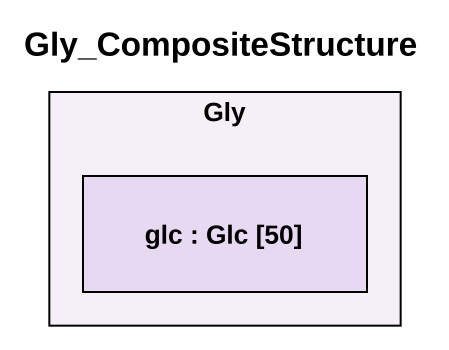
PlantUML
@startuml
title Gly_CompositeStructure
rectangle Gly #F5F0F7 {
  rectangle "glc : Glc [50]" as glc #E7D9F1
}
@enduml
